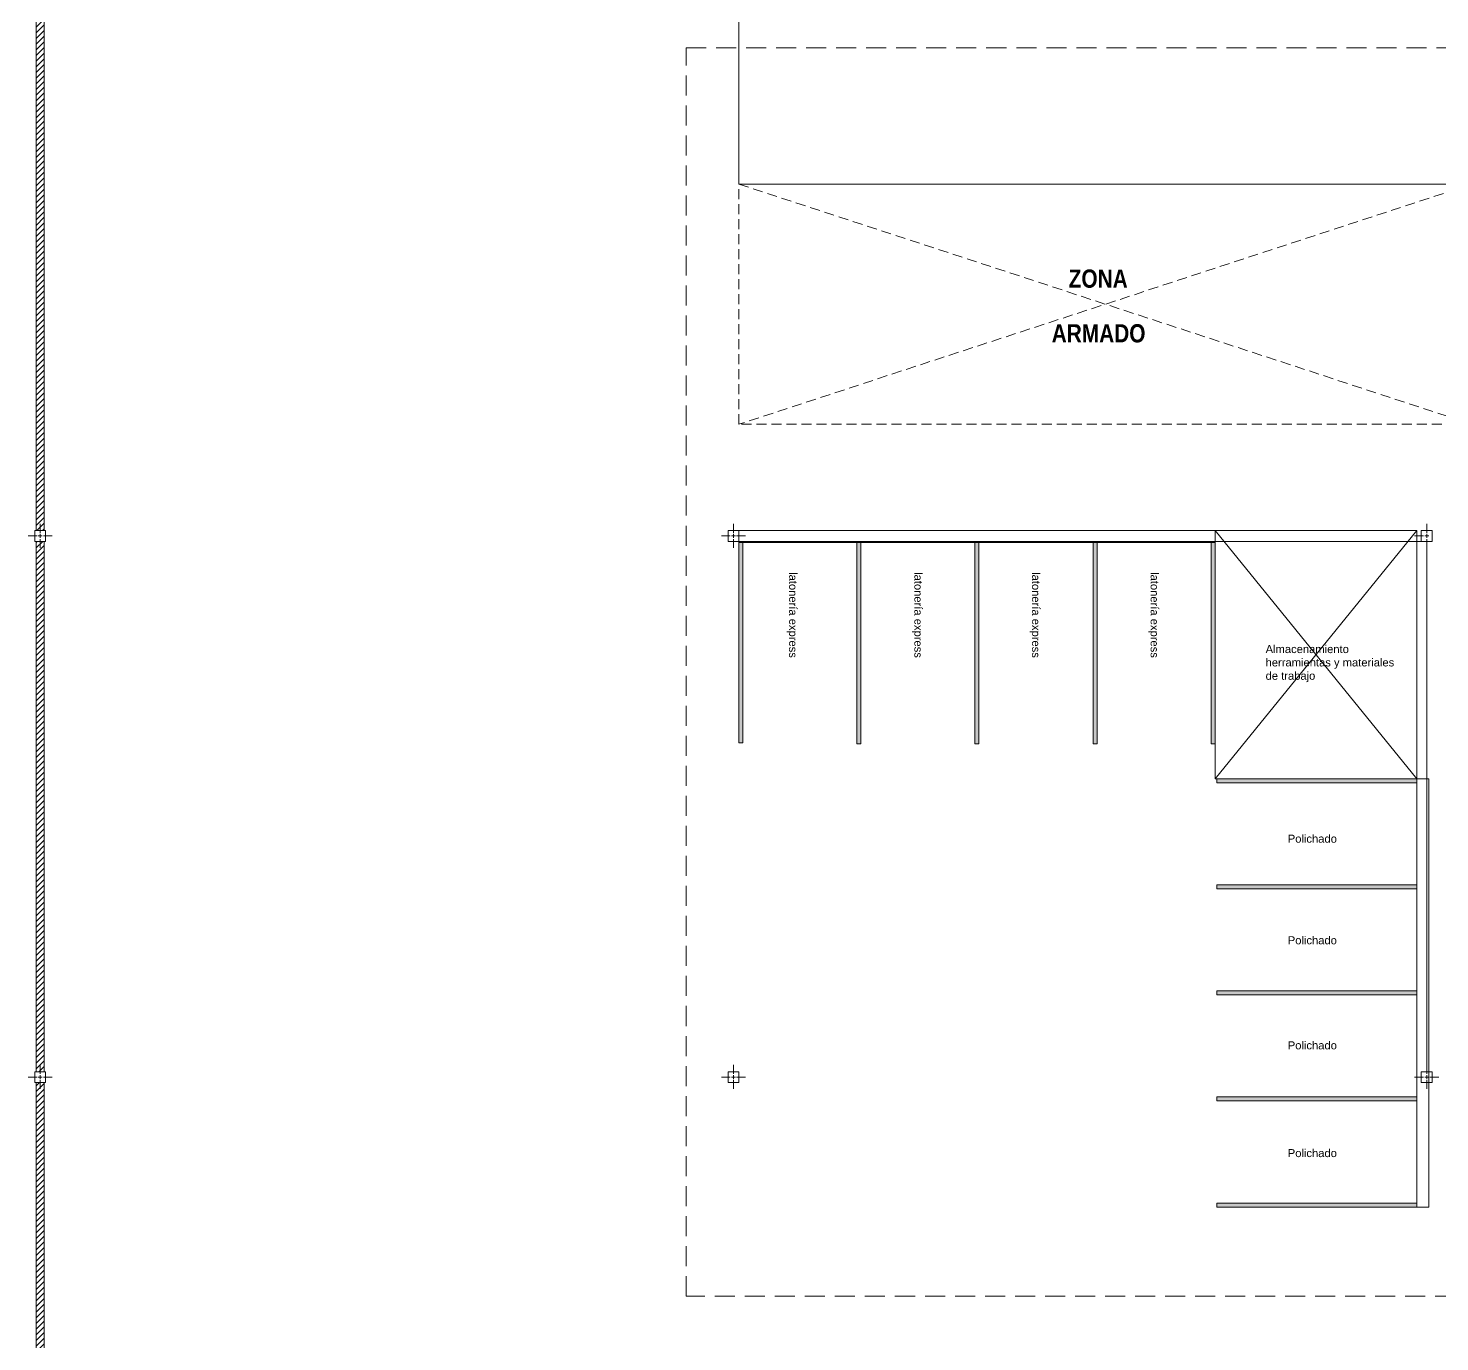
# Model space of a CAD drawing. Header units: millimetres. Extents: x 1010 to 1494, y -119 to 564.
# Drawn here: x 1208.4 to 1243.67, y -73.96 to -41.14 of the extents above; entities that cross this region are included whole.
import ezdxf

# ---------------------------------------------------------------- set-up
doc = ezdxf.new("R2010")
doc.units = ezdxf.units.MM
doc.linetypes.add('HIDDEN', pattern=[0.375, 0.25, -0.125])
doc.layers.add('Arquitectónico Bloqueado', color=9, linetype='Continuous', lineweight=9)
doc.styles.add('Arial', font='arial.ttf')
doc.styles.add('SUB', font='ARIALNB.TTF', dxfattribs={"oblique": 30})
pattern_1 = [(45, (1013.50005, -119.11496), (-0.07071068, 0.07071068), [])]

# ---------------------------------------------------------------- blocks, each defined once
blk = doc.blocks.new('Base Arquitectónico 2do Piso')
at = {"layer": 'Arquitectónico Bloqueado', "transparency": 33554536}
h = blk.add_hatch(dxfattribs=at)
h.set_pattern_fill('_USER', color=256, scale=0.1, angle=45, pattern_type=0)
h.set_pattern_definition(pattern_1)
h.paths.add_polyline_path([(1208.598, -53.689), (1208.798, -53.689), (1208.798, -40.489), (1208.598, -40.489)])
h = blk.add_hatch(dxfattribs=at)
h.set_pattern_fill('_USER', color=256, scale=0.1, angle=45, pattern_type=0)
h.set_pattern_definition(pattern_1)
h.paths.add_polyline_path([(1208.598, -67.209), (1208.798, -67.209), (1208.798, -53.959), (1208.598, -53.959)])
at = {"layer": 'Arquitectónico Bloqueado'}
h = blk.add_hatch(color=256, dxfattribs=at)
h.dxf.hatch_style = 1
h.paths.add_polyline_path([(1226.153, -58.989), (1226.153, -53.989), (1226.253, -53.989), (1226.253, -58.989)])
h = blk.add_hatch(color=256, dxfattribs=at)
h.dxf.hatch_style = 1
h.paths.add_polyline_path([(1229.102, -59.015), (1229.102, -53.989), (1229.202, -53.989), (1229.202, -59.015)])
h = blk.add_hatch(color=256, dxfattribs=at)
h.dxf.hatch_style = 1
h.paths.add_polyline_path([(1232.052, -59.015), (1232.052, -53.989), (1232.152, -53.989), (1232.152, -59.015)])
h = blk.add_hatch(color=256, dxfattribs=at)
h.dxf.hatch_style = 1
h.paths.add_polyline_path([(1235.002, -59.015), (1235.002, -53.989), (1235.102, -53.989), (1235.102, -59.015)])
h = blk.add_hatch(color=256, dxfattribs=at)
h.dxf.hatch_style = 1
h.paths.add_polyline_path([(1237.953, -59.015), (1237.953, -53.989), (1238.053, -53.989), (1238.053, -59.015)])
h = blk.add_hatch(color=256, dxfattribs=at)
h.dxf.hatch_style = 1
h.paths.add_polyline_path([(1243.093, -59.989), (1238.093, -59.989), (1238.093, -59.889), (1243.093, -59.889)])
h = blk.add_hatch(color=256, dxfattribs=at)
h.dxf.hatch_style = 1
h.paths.add_polyline_path([(1243.093, -62.639), (1238.093, -62.639), (1238.093, -62.539), (1243.093, -62.539)])
h = blk.add_hatch(color=256, dxfattribs=at)
h.dxf.hatch_style = 1
h.paths.add_polyline_path([(1243.093, -65.289), (1238.093, -65.289), (1238.093, -65.189), (1243.093, -65.189)])
at = {"layer": 'Arquitectónico Bloqueado', "transparency": 33554536}
h = blk.add_hatch(dxfattribs=at)
h.set_pattern_fill('_USER', color=256, scale=0.1, angle=45, pattern_type=0)
h.set_pattern_definition(pattern_1)
h.paths.add_polyline_path([(1208.598, -80.679), (1208.798, -80.679), (1208.798, -67.479), (1208.598, -67.479)])
at = {"layer": 'Arquitectónico Bloqueado'}
h = blk.add_hatch(color=256, dxfattribs=at)
h.dxf.hatch_style = 1
h.paths.add_polyline_path([(1243.093, -67.939), (1238.093, -67.939), (1238.093, -67.839), (1243.093, -67.839)])
h = blk.add_hatch(color=256, dxfattribs=at)
h.dxf.hatch_style = 1
h.paths.add_polyline_path([(1243.093, -70.589), (1238.093, -70.589), (1238.093, -70.489), (1243.093, -70.489)])
for p, q in [((1226.153, -38.169), (1226.153, -45.033)), ((1254.884, -45.033), (1226.153, -45.033)), ((1208.698, -53.744), (1208.698, -53.52)), ((1226.018, -53.744), (1226.018, -53.52)), ((1243.338, -53.744), (1243.338, -53.52)), ((1208.618, -53.824), (1208.398, -53.824)), ((1208.748, -53.824), (1208.648, -53.824)), ((1208.698, -53.874), (1208.698, -53.774)), ((1208.698, -54.12), (1208.698, -53.904)), ((1208.998, -53.824), (1208.778, -53.824)), ((1225.938, -53.824), (1225.718, -53.824)), ((1226.068, -53.824), (1225.968, -53.824)), ((1226.018, -53.874), (1226.018, -53.774)), ((1226.018, -54.12), (1226.018, -53.904)), ((1226.318, -53.824), (1226.098, -53.824)), ((1226.153, -53.959), (1243.338, -53.959)), ((1226.153, -53.959), (1226.153, -58.959)), ((1238.053, -53.69), (1243.093, -59.889)), ((1238.053, -59.889), (1243.093, -53.691)), ((1243.258, -53.824), (1243.038, -53.824)), ((1243.388, -53.824), (1243.288, -53.824)), ((1243.338, -53.874), (1243.338, -53.774)), ((1243.338, -54.12), (1243.338, -53.904)), ((1243.338, -53.959), (1243.338, -67.209)), ((1208.618, -67.344), (1208.398, -67.344)), ((1208.748, -67.344), (1208.648, -67.344)), ((1208.698, -67.264), (1208.698, -67.04)), ((1208.698, -67.394), (1208.698, -67.294)), ((1208.998, -67.344), (1208.778, -67.344)), ((1225.938, -67.344), (1225.718, -67.344)), ((1226.068, -67.344), (1225.968, -67.344)), ((1226.018, -67.264), (1226.018, -67.04)), ((1226.018, -67.394), (1226.018, -67.294)), ((1226.318, -67.344), (1226.098, -67.344)), ((1243.258, -67.344), (1243.038, -67.344)), ((1243.388, -67.344), (1243.288, -67.344)), ((1243.338, -67.264), (1243.338, -67.04)), ((1243.338, -67.394), (1243.338, -67.294)), ((1243.638, -67.344), (1243.418, -67.344)), ((1243.638, -67.344), (1243.418, -67.344)), ((1208.798, -67.479), (1208.598, -67.479)), ((1208.598, -67.479), (1208.598, -80.679)), ((1208.698, -67.64), (1208.698, -67.424)), ((1208.798, -80.679), (1208.798, -67.479)), ((1226.018, -67.64), (1226.018, -67.424)), ((1243.338, -67.64), (1243.338, -67.424))]:
    blk.add_line(p, q, dxfattribs=at)
at = {"layer": 'Arquitectónico Bloqueado', "linetype": 'HIDDEN'}
for p, q in [((1226.153, -45.033), (1244.469, -45.033)), ((1226.153, -45.033), (1244.469, -51.033)), ((1244.469, -45.033), (1226.153, -51.033))]:
    blk.add_line(p, q, dxfattribs=at)
at = {"layer": 'Arquitectónico Bloqueado'}
for points in [[(1208.598, -53.689), (1208.798, -53.689), (1208.798, -40.489), (1208.598, -40.489), (1208.598, -53.689)], [(1208.833, -53.959), (1208.833, -53.689), (1208.563, -53.689), (1208.563, -53.959), (1208.833, -53.959)], [(1208.598, -67.209), (1208.798, -67.209), (1208.798, -53.959), (1208.598, -53.959), (1208.598, -67.209)], [(1226.153, -53.959), (1226.153, -53.689), (1225.883, -53.689), (1225.883, -53.959), (1226.153, -53.959)], [(1226.153, -53.989), (1226.153, -53.989), (1226.153, -53.689), (1238.053, -53.689), (1238.053, -53.989), (1226.153, -53.989)], [(1243.473, -53.959), (1243.473, -53.689), (1243.203, -53.689), (1243.203, -53.959), (1243.473, -53.959)], [(1226.153, -58.989), (1226.153, -53.989), (1226.253, -53.989), (1226.253, -58.989), (1226.153, -58.989)], [(1229.102, -59.015), (1229.102, -53.989), (1229.202, -53.989), (1229.202, -59.015), (1229.102, -59.015)], [(1232.052, -59.015), (1232.052, -53.989), (1232.152, -53.989), (1232.152, -59.015), (1232.052, -59.015)], [(1235.002, -59.015), (1235.002, -53.989), (1235.102, -53.989), (1235.102, -59.015), (1235.002, -59.015)], [(1237.953, -59.015), (1237.953, -53.989), (1238.053, -53.989), (1238.053, -59.015), (1237.953, -59.015)], [(1243.093, -59.989), (1238.093, -59.989), (1238.093, -59.889), (1243.093, -59.889), (1243.093, -59.989)], [(1243.393, -70.589), (1243.393, -70.589), (1243.093, -70.589), (1243.093, -59.889), (1243.393, -59.889), (1243.393, -70.589)], [(1243.093, -62.639), (1238.093, -62.639), (1238.093, -62.539), (1243.093, -62.539), (1243.093, -62.639)], [(1243.093, -65.289), (1238.093, -65.289), (1238.093, -65.189), (1243.093, -65.189), (1243.093, -65.289)], [(1208.833, -67.479), (1208.833, -67.209), (1208.563, -67.209), (1208.563, -67.479), (1208.833, -67.479)], [(1226.153, -67.479), (1226.153, -67.209), (1225.883, -67.209), (1225.883, -67.479), (1226.153, -67.479)], [(1243.473, -67.479), (1243.473, -67.209), (1243.203, -67.209), (1243.203, -67.479), (1243.473, -67.479)], [(1243.093, -67.939), (1238.093, -67.939), (1238.093, -67.839), (1243.093, -67.839), (1243.093, -67.939)], [(1243.093, -70.589), (1238.093, -70.589), (1238.093, -70.489), (1243.093, -70.489), (1243.093, -70.589)]]:
    blk.add_lwpolyline(points, dxfattribs=at)
at = {"layer": 'Arquitectónico Bloqueado', "linetype": 'HIDDEN', "ltscale": 2}
blk.add_lwpolyline([(1224.836, -41.629), (1257.554, -41.629), (1257.554, -72.817), (1224.836, -72.817)], close=True, dxfattribs=at)
at = {"layer": 'Arquitectónico Bloqueado', "linetype": 'HIDDEN'}
blk.add_lwpolyline([(1244.469, -45.033), (1244.469, -51.033), (1226.153, -51.033), (1226.153, -45.033)], dxfattribs=at)
at = {"layer": 'Arquitectónico Bloqueado'}
blk.add_lwpolyline([(1238.053, -53.69), (1243.093, -53.69), (1243.093, -59.889), (1238.053, -59.889)], close=True, dxfattribs=at)
at = {"layer": 'Arquitectónico Bloqueado', "style": 'SUB'}
for s, p in [('ZONA ', (1234.393, -47.622)), ('ARMADO', (1233.969, -48.988))]:
    blk.add_text(s, height=0.4549, dxfattribs=at).set_placement(p)
at = {"layer": 'Arquitectónico Bloqueado', "char_height": 0.2, "attachment_point": 1, "rotation": 270, "style": 'Arial'}
for insert in [(1227.609, -54.727, -199.683), (1230.739, -54.727, -199.683), (1233.678, -54.727, -199.683), (1236.642, -54.727, -199.683)]:
    blk.add_mtext_dynamic_manual_height_columns('latonería express', width=6.51234, gutter_width=1, heights=[0], dxfattribs=dict(at, insert=insert))
at = {"layer": 'Arquitectónico Bloqueado', "char_height": 0.2, "attachment_point": 1, "style": 'Arial'}
for s, width, heights, insert in [('Almacenamiento herramientas y materiales de trabajo', 3.45255, [0.937], (1239.314, -56.55)), ('Polichado', 6.51234, [0], (1239.868, -61.287, -199.683)), ('Polichado', 6.51234, [0], (1239.868, -63.825, -199.683)), ('Polichado', 6.51234, [0], (1239.868, -66.45, -199.683)), ('Polichado', 6.51234, [0], (1239.868, -69.142, -199.683))]:
    blk.add_mtext_dynamic_manual_height_columns(s, width=width, gutter_width=1, heights=heights, dxfattribs=dict(at, insert=insert))

msp = doc.modelspace()

# ---------------------------------------------------------------- block references
at = {"layer": 'Arquitectónico Bloqueado', "color": 5}
msp.add_blockref('Base Arquitectónico 2do Piso', (0, 0), dxfattribs=at)

doc.saveas('drawing.dxf')
